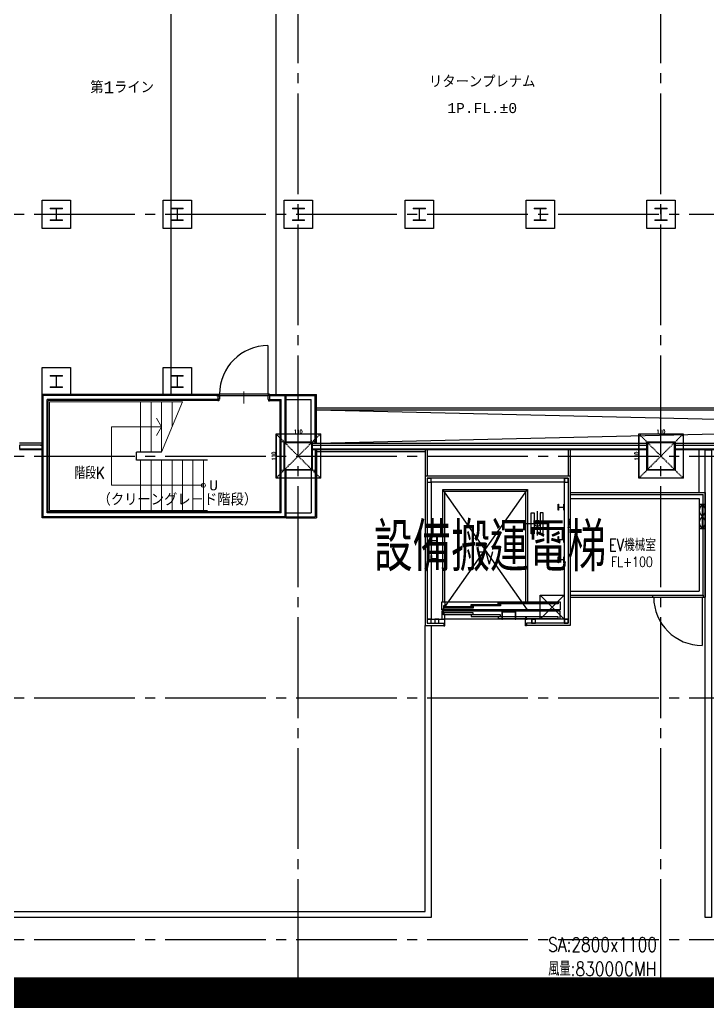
# Model space of a CAD drawing. Extents: x -18489 to 195597, y -1599 to 112111.
# Drawn here: x 16469 to 18177, y 13794 to 16233 of the extents above; entities that cross this region are included whole.
import ezdxf
from ezdxf.enums import TextEntityAlignment as Align

# ---------------------------------------------------------------- set-up
doc = ezdxf.new("R2010")
doc.units = 0
doc.header["$LTSCALE"] = 100
doc.linetypes.add('X-N-FAB-L10$0$COL-CEN-LIN', pattern=[3.25, 2.5, -0.25, 0.25, -0.25])
doc.linetypes.add('X-N-FAB-L10$0$HIDDEN', pattern=[0.375, 0.25, -0.125])
for name, color, linetype, lineweight in [('188K-SM-03-F10-MECH-EQ-Y2257103$0$0-AHU-SA', 5, 'Continuous', 0), ('X-N-FAB-L10$0$ARC', 8, 'Continuous', 0), ('X-N-FAB-L10$0$STEEL1', 8, 'Continuous', 0)]:
    doc.layers.add(name, color=color, linetype=linetype, lineweight=lineweight)
for name, color, linetype in [('188K-SM-03-F10-MECH-EQ-Y2257103$0$M-DETL-03', 3, 'Continuous'), ('X-N-FAB-L10$0$08', 8, 'Continuous'), ('X-N-FAB-L10$0$200K新增範圍', 8, 'Continuous'), ('X-N-FAB-L10$0$A-WALL-IN', 8, 'Continuous'), ('X-N-FAB-L10$0$BEAM', 8, 'Continuous'), ('X-N-FAB-L10$0$BLOCK', 8, 'Continuous'), ('X-N-FAB-L10$0$CCL', 8, 'X-N-FAB-L10$0$COL-CEN-LIN'), ('X-N-FAB-L10$0$COL', 8, 'Continuous'), ('X-N-FAB-L10$0$COL-S', 8, 'Continuous'), ('X-N-FAB-L10$0$DOOR', 8, 'Continuous'), ('X-N-FAB-L10$0$EL-1', 8, 'Continuous'), ('X-N-FAB-L10$0$HR', 8, 'Continuous'), ('X-N-FAB-L10$0$TXT-CODE', 8, 'Continuous'), ('X-N-FAB-L10$0$WALL-P', 8, 'Continuous')]:
    doc.layers.add(name, color=color, linetype=linetype)
doc.styles.add('188K-SM-03-F10-MECH-EQ-Y2257103$0$STDTEXT', font='complex.shx', dxfattribs={"bigfont": 'chineset.shx'})
doc.styles.add('X-N-FAB-L10$0$ATS', font='monotxt.shx', dxfattribs={"bigfont": 'BIGFONT.shx'})
doc.styles.add('X-N-FAB-L10$0$CHINA', font='simplex.shx', dxfattribs={"width": 0.75, "bigfont": 'chineset.shx'})
doc.styles.add('X-N-FAB-L10$0$DIM', font='simplex.shx', dxfattribs={"width": 0.67, "bigfont": 'chineset.shx'})
doc.styles.add('X-N-FAB-L10$0$ROMS', font='ROMANS', dxfattribs={"bigfont": 'EXTFONT'})
doc.dimstyles.new('X-N-FAB-L10$0$JJP_005_defpoint', dxfattribs={"dimtxt": 20, "dimasz": 0.5, "dimexe": 0.5, "dimexo": 0.5, "dimgap": 0.5, "dimtad": 1, "dimdsep": 46, "dimtxsty": 'X-N-FAB-L10$0$DIM', "dimblk": 'X-N-FAB-L10$0$_None', "dimcen": 10, "dimclrd": 256, "dimclre": 256, "dimclrt": 256, "dimadec": 0, "dimazin": 0, "dimtfac": 1, "dimtix": 1, "dimtmove": 2, "dimatfit": 3, "dimldrblk": 'X-N-FAB-L10$0$_None', "dimfxl": 0.5, "dimtolj": 1, "dimtzin": 0, "dimarcsym": 0})

# ---------------------------------------------------------------- blocks, each defined once
blk = doc.blocks.new('188K-SM-03-F10-MECH-EQ-Y2257103')
at = {"layer": '188K-SM-03-F10-MECH-EQ-Y2257103$0$0-AHU-SA', "const_width": 280}
blk.add_lwpolyline([(18342.7, 14999.2), (18342.7, 13716.7), (3328.2, 13716.7)], dxfattribs=at)
at = {"layer": '188K-SM-03-F10-MECH-EQ-Y2257103$0$M-DETL-03', "color": 1, "style": '188K-SM-03-F10-MECH-EQ-Y2257103$0$STDTEXT', "width": 0.8}
for s, p in [('SA:2800x1100', (17780, 13920.2)), ('風量:83000CMH', (17780, 13860.2))]:
    blk.add_text(s, height=35, dxfattribs=at).set_placement(p)
blk = doc.blocks.new('X-N-FAB-L10$0$A$C08dda4ec')
at = {"layer": 'X-N-FAB-L10$0$COL'}
blk.add_lwpolyline([(0, 70), (70, 70), (70, 0), (0, 0)], close=True, dxfattribs=at)
at = {"layer": 'X-N-FAB-L10$0$STEEL1'}
blk.add_lwpolyline([(20, 50), (50, 50), (50, 48.5), (35.5, 48.5), (35.5, 21.5), (50, 21.5), (50, 20), (20, 20), (20, 21.5), (34.5, 21.5), (34.5, 48.5), (20, 48.5)], close=True, dxfattribs=at)
blk = doc.blocks.new('*D2397')
at = {"layer": 'DefPoints', "lineweight": -2, "transparency": 16777216}
blk.add_line((0, 0), (110, 0), dxfattribs=at)
at = {"layer": 'DefPoints', "color": 0, "transparency": 16777216}
for p in [(0, 0), (110, 0), (110, 0)]:
    blk.add_point(p, dxfattribs=at)
at = {"layer": 'DefPoints', "transparency": 16777216, "insert": (55, 5.5), "char_height": 10, "attachment_point": 5, "style": 'X-N-FAB-L10$0$DIM'}
blk.add_mtext('\\A1;110', dxfattribs=at)
blk = doc.blocks.new('X-N-FAB-L10$0$_None')
blk = doc.blocks.new('*D2398')
at = {"layer": 'DefPoints', "lineweight": -2, "transparency": 16777216}
blk.add_line((0, 0), (0, -110), dxfattribs=at)
at = {"layer": 'DefPoints', "color": 0, "transparency": 16777216}
for p in [(0, 0), (0, -110), (0, -110)]:
    blk.add_point(p, dxfattribs=at)
at = {"layer": 'DefPoints', "transparency": 16777216, "insert": (-5.5, -55), "char_height": 10, "attachment_point": 5, "rotation": 90, "style": 'X-N-FAB-L10$0$DIM'}
blk.add_mtext('\\A1;110', dxfattribs=at)
blk = doc.blocks.new('X-N-FAB-L10$0$A$C1988aaf9')
at = {"layer": 'X-N-FAB-L10$0$A-WALL-IN'}
blk.add_lwpolyline([(14510, 3615.7), (14525, 3615.7), (14525, 2455), (14510, 2455)], close=True, dxfattribs=at)
blk = doc.blocks.new('X-N-FAB-L10$0$A$C969652c4')
at = {"layer": 'X-N-FAB-L10$0$A-WALL-IN'}
for points in [[(15585, 3355), (15585, 2630), (7155, 2630)], [(7155, 2645), (15570, 2645), (15570, 3355)]]:
    blk.add_lwpolyline(points, dxfattribs=at)
blk.add_lwpolyline([(15585, 3195), (15585, 3195)], close=True, dxfattribs=at)
at = {"layer": 'X-N-FAB-L10$0$200K新增範圍'}
blk.add_blockref('X-N-FAB-L10$0$A$C1988aaf9', (1755, 175), dxfattribs=at)
blk = doc.blocks.new('*U2396')
at = {"layer": 'DefPoints', "linetype": 'X-N-FAB-L10$0$HIDDEN', "ltscale": 0.1}
for p, q in [((110, 0), (0, -110)), ((0, 0), (110, -110))]:
    blk.add_line(p, q, dxfattribs=at)
at = {"layer": 'X-N-FAB-L10$0$COL', "ltscale": 0.1}
blk.add_lwpolyline([(0, 0), (110, 0), (110, -110), (0, -110)], close=True, dxfattribs=at)
at = {"layer": 'DefPoints'}
dim = blk.add_linear_dim(base=(0, -110), p1=(0, 0), p2=(0, -110), angle=90, dimstyle='X-N-FAB-L10$0$JJP_005_defpoint', override={"dimtxt": 10}, dxfattribs=at)
dim.commit()
dim.dimension.update_dxf_attribs({"geometry": '*D2398', "text_midpoint": (-5.5, -55)})
dim = blk.add_linear_dim(base=(110, 0), p1=(0, 0), p2=(110, 0), dimstyle='X-N-FAB-L10$0$JJP_005_defpoint', override={"dimtxt": 10}, dxfattribs=at)
dim.commit()
dim.dimension.update_dxf_attribs({"geometry": '*D2397', "text_midpoint": (55, 5.5)})
blk = doc.blocks.new('X-N-FAB-L10$0$A$C467ba2ca')
at = {"layer": 'X-N-FAB-L10$0$CCL'}
for p, q in [((-9850, 0), (-9850, 9160)), ((-8950, 0), (-8950, 9160)), ((-27730, 5150), (360, 5150)), ((-27730, 4550), (360, 4550)), ((-27730, 3950), (360, 3950)), ((-27730, 3350), (360, 3350))]:
    blk.add_line(p, q, dxfattribs=at)
at = {"layer": 'X-N-FAB-L10$0$COL-S'}
for points in [[(-9885, 4585), (-9815, 4585), (-9815, 4515), (-9885, 4515)], [(-8985, 4585), (-8915, 4585), (-8915, 4515), (-8985, 4515)]]:
    blk.add_lwpolyline(points, close=True, dxfattribs=at)
at = {"layer": 'X-N-FAB-L10$0$BEAM'}
for p in [(-9905, 4605), (-9005, 4605)]:
    blk.add_blockref('*U2396', p, dxfattribs=at)
at = {"layer": 'X-N-FAB-L10$0$COL'}
for p in [(-10485, 5115), (-10185, 5115), (-9884.5, 5115), (-9584.5, 5115), (-9284.5, 5115), (-8985, 5115), (-10485, 4700), (-10185, 4700)]:
    blk.add_blockref('X-N-FAB-L10$0$A$C08dda4ec', p, dxfattribs=at)
blk = doc.blocks.new('X-N-FAB-L10')
at = {"layer": 'X-N-FAB-L10$0$08'}
for p, q in [((16845, 15303), (16845, 16635)), ((17105, 15303), (17105, 16635)), ((17205, 15270), (19680, 15270)), ((17205, 15265), (20705, 15182)), ((17205, 15182), (20815, 15265)), ((17205, 15265), (19680, 15265))]:
    blk.add_line(p, q, dxfattribs=at)
at = {"layer": 'X-N-FAB-L10$0$ARC', "linetype": 'Continuous'}
for p, q in [((17025, 15310.5), (17025, 15280.5)), ((18165, 14805), (18165, 14805))]:
    blk.add_line(p, q, dxfattribs=at)
at = {"layer": 'X-N-FAB-L10$0$ARC'}
for p, q in [((16543, 15015), (16543, 15285)), ((16873, 15285), (16543, 15285)), ((16769, 15160), (16769, 15285)), ((16795, 15160), (16795, 15285)), ((16821, 15160), (16821, 15285)), ((16821, 15160), (16873, 15285)), ((16847, 15222.5), (16847, 15285)), ((16821, 15222.5), (16696.5, 15222.5)), ((16696.5, 15077.5), (16696.5, 15222.5)), ((16769, 15140), (16769, 15015)), ((16795, 15140), (16795, 15015)), ((16821, 15140), (16821, 15015)), ((16847, 15140), (16847, 15015)), ((16873, 15140), (16873, 15015)), ((16899, 15140), (16899, 15015)), ((16925, 15140), (16925, 15015)), ((16925, 15077.5), (16696.5, 15077.5)), ((16935, 15015), (16543, 15015))]:
    blk.add_line(p, q, dxfattribs=at)
for points in [[(16808.5, 15244.151), (16821, 15222.5), (16808.5, 15200.849)], [(17118.5, 15189), (17117.5, 15189), (17117.5, 15185), (17127.5, 15185), (17127.5, 15189), (17126.5, 15189)], [(17193.5, 15189), (17192.5, 15189), (17192.5, 15185), (17202.5, 15185), (17202.5, 15189), (17201.5, 15189)], [(17199, 15176), (17199, 15177), (17195, 15177), (17195, 15167), (17199, 15167), (17199, 15168)], [(18021, 15176), (18021, 15177), (18025, 15177), (18025, 15167), (18021, 15167), (18021, 15168)], [(18099, 15176), (18099, 15177), (18095, 15177), (18095, 15167), (18099, 15167), (18099, 15168)], [(17118.5, 15111), (17117.5, 15111), (17117.5, 15115), (17127.5, 15115), (17127.5, 15111), (17126.5, 15111)], [(17193.5, 15111), (17192.5, 15111), (17192.5, 15115), (17202.5, 15115), (17202.5, 15111), (17201.5, 15111)]]:
    blk.add_lwpolyline(points, dxfattribs=at)
for points in [[(17105, 15095), (17215, 15095), (17215, 15205), (17105, 15205)], [(18005, 15095), (18115, 15095), (18115, 15205), (18005, 15205)], [(17125, 15115), (17125, 15185), (17195, 15185), (17195, 15115)], [(17127, 15117), (17127, 15183), (17193, 15183), (17193, 15117)], [(18025, 15115), (18025, 15185), (18095, 15185), (18095, 15115)], [(18027, 15117), (18027, 15183), (18093, 15183), (18093, 15117)], [(17480, 15095), (17480, 15085), (17490, 15085), (17490, 15095)], [(17820, 15095), (17820, 15085), (17830, 15085), (17830, 15095)]]:
    blk.add_lwpolyline(points, close=True, dxfattribs=at)
blk.add_circle((16925, 15077.5), 5, dxfattribs=at)
at = {"layer": 'X-N-FAB-L10$0$COL-S'}
for points in [[(17125, 15185), (17195, 15185), (17195, 15115), (17125, 15115)], [(18025, 15185), (18095, 15185), (18095, 15115), (18025, 15115)]]:
    blk.add_lwpolyline(points, close=True, dxfattribs=at)
at = {"layer": 'X-N-FAB-L10$0$DOOR'}
for p, q in [((17085, 15424), (17085, 15304)), ((18039, 14805), (18039, 14800)), ((18039, 14805), (18165, 14805)), ((18165, 14805), (18165, 14800)), ((18039, 14800), (18165, 14800)), ((18162, 14800), (18162, 14680))]:
    blk.add_line(p, q, dxfattribs=at)
for points in [[(16961, 15301.5), (16961, 15304), (16963.5, 15304), (16963.5, 15299.5), (16965, 15299.5), (16965, 15291.5), (16963.5, 15291.5), (16963.5, 15287), (16961, 15287), (16961, 15289.5)], [(17089, 15301.5), (17089, 15304), (17086.5, 15304), (17086.5, 15299.5), (17085, 15299.5), (17085, 15291.5), (17086.5, 15291.5), (17086.5, 15287), (17089, 15287), (17089, 15289.5)]]:
    blk.add_lwpolyline(points, dxfattribs=at)
blk.add_lwpolyline([(17086, 15304), (16964, 15304), (16964, 15300), (17086, 15300)], close=True, dxfattribs=at)
for centre, start, end in [((17085, 15304), 90, 180), ((18162, 14800), 180, 270)]:
    blk.add_arc(centre, 120, start, end, dxfattribs=at)
at = {"layer": 'X-N-FAB-L10$0$EL-1'}
for p, q in [((17820, 15085), (17820, 14745)), ((17519, 14768.5), (17729, 15067.3)), ((17729, 14768.5), (17519, 15067.3)), ((17753, 15012.9), (17753, 14952.9)), ((17723, 14982.9), (17783, 14982.9)), ((17760, 14805), (17820, 14745)), ((17760, 14745), (17820, 14805))]:
    blk.add_line(p, q, dxfattribs=at)
for points in [[(17519, 14788), (17519, 15067.3), (17729, 15067.3), (17729, 14788)], [(17524, 14788), (17524, 15063.1), (17724, 15063.1), (17724, 14788)]]:
    blk.add_lwpolyline(points, dxfattribs=at)
for points in [[(17745.5, 14956.9), (17738, 14956.9), (17738, 15008.9), (17745.5, 15008.9)], [(17760.5, 14956.9), (17768, 14956.9), (17768, 15008.9), (17760.5, 15008.9)], [(17820, 14745), (17760, 14745), (17760, 14805), (17820, 14805)]]:
    blk.add_lwpolyline(points, close=True, dxfattribs=at)
blk.add_circle((17753, 14982.9), 7.5, dxfattribs=at)
at = {"layer": 'X-N-FAB-L10$0$HR'}
for p, q in [((16759, 15140), (16759, 15160)), ((16821, 15160), (16759, 15160)), ((16935, 15140), (16759, 15140))]:
    blk.add_line(p, q, dxfattribs=at)
at = {"layer": 'X-N-FAB-L10$0$WALL-P'}
for p, q in [((16525, 14997), (16525, 15303)), ((16961, 15303), (16525, 15303)), ((16527.5, 14999.5), (16527.5, 15300.5)), ((16961, 15300.5), (16527.5, 15300.5)), ((16537.5, 15009.5), (16537.5, 15290.5)), ((16961, 15290.5), (16537.5, 15290.5)), ((17089, 15303), (17130, 15303)), ((17089, 15300.5), (17127.5, 15300.5)), ((17089, 15290.5), (17117.5, 15290.5)), ((17117.5, 15150), (17117.5, 15290.5)), ((17127.5, 15185), (17127.5, 15300.5)), ((17130, 15185), (17130, 15303)), ((17130, 15303), (17205, 15303)), ((17130, 15300.5), (17202.5, 15300.5)), ((17130, 15290.5), (17192.5, 15290.5)), ((17192.5, 15185), (17192.5, 15290.5)), ((17202.5, 15182), (17202.5, 15300.5)), ((17205, 15182), (17205, 15303)), ((16540, 15012), (16540, 15288)), ((16961, 15288), (16540, 15288)), ((17089, 15288), (17115, 15288)), ((17115, 15012), (17115, 15288)), ((16525, 15182), (16469, 15182)), ((16525, 15177), (16469, 15177)), ((17195, 15182), (18025, 15182)), ((17195, 15177), (18025, 15177)), ((18095, 15182), (18925, 15182)), ((18095, 15177), (18925, 15177)), ((16525, 15167), (16469, 15167)), ((16525, 15165.75), (16469, 15165.75)), ((17117.5, 15009.5), (17117.5, 15150)), ((18025, 15167), (17195, 15167)), ((18025, 15165.75), (17195, 15165.75)), ((17202.5, 15165.75), (17202.5, 14999.5)), ((17205, 15165.75), (17205, 14997)), ((17475, 15160.75), (17205, 15160.75)), ((17475, 15165.75), (17475, 15100)), ((17480, 15165.75), (17480, 15100)), ((17830, 15165.75), (17830, 15100)), ((17835, 15165.75), (17835, 15100)), ((18925, 15167), (18095, 15167)), ((18925, 15165.75), (18095, 15165.75)), ((17127.5, 14999.5), (17127.5, 15115)), ((17130, 14997), (17130, 15115)), ((17192.5, 15115), (17192.5, 15009.5)), ((17835, 15100), (17475, 15100)), ((17475, 15100), (17475, 14730)), ((17830, 15095), (17480, 15095)), ((17480, 15095), (17480, 14735)), ((17830, 15095), (17830, 14735)), ((17835, 15100), (17835, 14730)), ((17820, 15085), (17490, 15085)), ((17490, 15085), (17490, 14745)), ((17835, 15060), (18170, 15060)), ((17835, 15055), (18165, 15055)), ((18165, 14805), (18165, 15055)), ((18170, 15060), (18170, 14800)), ((17835, 15045), (18155, 15045)), ((18155, 15045), (18155, 14815)), ((18162.5, 15030), (18162.5, 14970)), ((17127.5, 14999.5), (16527.5, 14999.5)), ((17117.5, 15009.5), (16537.5, 15009.5)), ((17115, 15012), (16540, 15012)), ((17130, 15009.5), (17192.5, 15009.5)), ((17130, 14999.5), (17202.5, 14999.5)), ((17130, 14997), (16525, 14997)), ((17130, 14997), (17205, 14997)), ((17835, 14815), (18155, 14815)), ((17835, 14805), (18039, 14805)), ((17835, 14800), (18039, 14800)), ((18165, 14800), (18170, 14800)), ((17475, 14730), (17521.5, 14730)), ((17480, 14735), (17521.5, 14735)), ((17490, 14745), (17521.5, 14745)), ((17524, 14746), (17521.5, 14746)), ((17521.5, 14746), (17521.5, 14743.5)), ((17521.5, 14735), (17521.5, 14730)), ((17521.5, 14731.5), (17521.5, 14729)), ((17521.5, 14729), (17524, 14729)), ((17524, 14746), (17724, 14746)), ((17524, 14729), (17524, 14746)), ((17724, 14729), (17724, 14746)), ((17724, 14746), (17726.5, 14746)), ((17726.5, 14729), (17724, 14729)), ((17726.5, 14746), (17726.5, 14743.5)), ((17820, 14745), (17726.5, 14745)), ((17726.5, 14735), (17726.5, 14730)), ((17830, 14735), (17726.5, 14735)), ((17726.5, 14731.5), (17726.5, 14729)), ((17835, 14730), (17726.5, 14730))]:
    blk.add_line(p, q, dxfattribs=at)
for points in [[(16957, 15299.5), (16957, 15300.5), (16961, 15300.5), (16961, 15290.5), (16957, 15290.5), (16957, 15291.5)], [(17093, 15299.5), (17093, 15300.5), (17089, 15300.5), (17089, 15290.5), (17093, 15290.5), (17093, 15291.5)], [(16473, 15176), (16473, 15177), (16469, 15177), (16469, 15167), (16473, 15167), (16473, 15168)], [(16521, 15176), (16521, 15177), (16525, 15177), (16525, 15167), (16521, 15167), (16521, 15168)], [(18155, 15060), (18155, 15165.75)], [(18170, 15060), (18170, 15165.75)], [(17830, 14972.9), (17835, 14992.9), (17830, 14992.9), (17835, 14972.9), (17830, 14972.9)], [(17524, 14788), (17524, 14778), (17520.5, 14778), (17520.5, 14768.5)], [(17810, 14745), (17810, 14765.5), (17516.5, 14765.5), (17516.5, 14745)], [(17524, 14746), (17524, 14756), (17520.5, 14756), (17520.5, 14765.5)]]:
    blk.add_lwpolyline(points, dxfattribs=at)
for points in [[(17480.32, 15094.68), (17480.32, 15085.32), (17489.68, 15085.32), (17489.68, 15094.68)], [(17820.32, 15094.68), (17820.32, 15085.32), (17829.68, 15085.32), (17829.68, 15094.68)], [(17805, 15015.4), (17805, 15030.4), (17806, 15030.4), (17806, 15023.25), (17819, 15023.25), (17819, 15030.4), (17820, 15030.4), (17820, 15015.4), (17819, 15015.4), (17819, 15022.55), (17806, 15022.55), (17806, 15015.4)], [(18170, 15030), (18155, 15030), (18155, 14970), (18170, 14970)], [(17805, 14935.4), (17805, 14950.4), (17806, 14950.4), (17806, 14943.25), (17819, 14943.25), (17819, 14950.4), (17820, 14950.4), (17820, 14935.4), (17819, 14935.4), (17819, 14942.55), (17806, 14942.55), (17806, 14935.4)], [(17490, 14932.9), (17490, 14947.9), (17491, 14947.9), (17491, 14940.75), (17504, 14940.75), (17504, 14947.9), (17505, 14947.9), (17505, 14932.9), (17504, 14932.9), (17504, 14940.05), (17491, 14940.05), (17491, 14932.9)], [(17490, 14887.9), (17490, 14902.9), (17491, 14902.9), (17491, 14895.75), (17504, 14895.75), (17504, 14902.9), (17505, 14902.9), (17505, 14887.9), (17504, 14887.9), (17504, 14895.05), (17491, 14895.05), (17491, 14887.9)], [(17805, 14885.4), (17805, 14900.4), (17806, 14900.4), (17806, 14893.25), (17819, 14893.25), (17819, 14900.4), (17820, 14900.4), (17820, 14885.4), (17819, 14885.4), (17819, 14892.55), (17806, 14892.55), (17806, 14885.4)], [(17516.5, 14788), (17810, 14788), (17810, 14768.5), (17516.5, 14768.5)], [(17661.5, 14778), (17589, 14778), (17589, 14782), (17661.5, 14782)], [(17726.5, 14783), (17656.5, 14783), (17656.5, 14787), (17726.5, 14787)], [(17724, 14787), (17805, 14787), (17805, 14783), (17724, 14783)], [(17594, 14773), (17521.5, 14773), (17521.5, 14777), (17594, 14777)], [(17594, 14761), (17521.5, 14761), (17521.5, 14757), (17594, 14757)], [(17661.5, 14756), (17589, 14756), (17589, 14752), (17661.5, 14752)], [(17700, 14745), (17700, 14765), (17665, 14765), (17665, 14745), (17666.6, 14745), (17666.6, 14763.4), (17698.4, 14763.4), (17698.4, 14745)], [(17480, 14745), (17480, 14735), (17490, 14735), (17490, 14745)], [(17480.32, 14744.68), (17480.32, 14735.32), (17489.68, 14735.32), (17489.68, 14744.68)], [(17499, 14745), (17499, 14735), (17509, 14735), (17509, 14745)], [(17499.32, 14744.68), (17499.32, 14735.32), (17508.68, 14735.32), (17508.68, 14744.68)], [(17726.5, 14751), (17656.5, 14751), (17656.5, 14747), (17726.5, 14747)], [(17724, 14747), (17805, 14747), (17805, 14751), (17724, 14751)], [(17739, 14745), (17739, 14735), (17749, 14735), (17749, 14745)], [(17739.32, 14744.68), (17739.32, 14735.32), (17748.68, 14735.32), (17748.68, 14744.68)], [(17820, 14745), (17820, 14735), (17830, 14735), (17830, 14745)], [(17820.32, 14744.68), (17820.32, 14735.32), (17829.68, 14735.32), (17829.68, 14744.68)]]:
    blk.add_lwpolyline(points, close=True, dxfattribs=at)
for centre, start, end in [((18173.75, 15015), 126.869898, 233.130102), ((18151.25, 15015), 306.869898, 53.130102), ((18173.75, 14985), 126.869898, 233.130102), ((18151.25, 14985), 306.869898, 53.130102)]:
    blk.add_arc(centre, 18.75, start, end, dxfattribs=at)
blk.add_blockref('X-N-FAB-L10$0$A$C969652c4', (1905, 11375))
at = {"layer": 'X-N-FAB-L10$0$BEAM'}
for p in [(17105, 15205), (18005, 15205)]:
    blk.add_blockref('*U2396', p, dxfattribs=at)
at = {"layer": 'X-N-FAB-L10$0$BLOCK'}
blk.add_blockref('X-N-FAB-L10$0$A$C467ba2ca', (27010, 10600), dxfattribs=at)
at = {"layer": 'X-N-FAB-L10$0$COL'}
for p in [(16525, 15715), (16825, 15715), (17125.5, 15715), (17425.5, 15715), (17725.5, 15715), (18025, 15715), (16525, 15300), (16825, 15300)]:
    blk.add_blockref('X-N-FAB-L10$0$A$C08dda4ec', p, dxfattribs=at)
at = {"layer": 'X-N-FAB-L10$0$08', "style": 'X-N-FAB-L10$0$ATS'}
blk.add_text('リターンプレナム', height=30, dxfattribs=at).set_placement((17616.507, 16079.438), align=Align.MIDDLE_CENTER)
at = {"layer": 'X-N-FAB-L10$0$ARC', "style": 'X-N-FAB-L10$0$ATS'}
for s, height, p in [('第1ライン', 30, (16723.124, 16065.149)), ('1P.FL.±0', 25, (17616.507, 16013.695)), ('U', 25, (16950, 15077.5)), ('（クリーングレ－ド階段）', 30, (16860.235, 15042.312))]:
    blk.add_text(s, height=height, dxfattribs=at).set_placement(p, align=Align.MIDDLE_CENTER)
at = {"layer": 'X-N-FAB-L10$0$ARC', "style": 'X-N-FAB-L10$0$ROMS', "width": 0.8}
for s, height, p in [('階段K', 30, (16642.537, 15108.353)), ('EV機械室', 30, (17988.966, 14929.259)), ('FL+100', 25, (17987.898, 14887.462))]:
    blk.add_text(s, height=height, dxfattribs=at).set_placement(p, align=Align.MIDDLE_CENTER)
at = {"layer": 'X-N-FAB-L10$0$EL-1', "style": 'X-N-FAB-L10$0$ROMS', "width": 0.8}
blk.add_text('EV', height=30, dxfattribs=at).set_placement((17624, 14897.181), align=Align.MIDDLE_CENTER)
at = {"layer": 'X-N-FAB-L10$0$TXT-CODE', "style": 'X-N-FAB-L10$0$CHINA', "width": 0.8}
blk.add_text('設備搬運電梯', height=120, dxfattribs=at).set_placement((17635.857, 14924.199), align=Align.MIDDLE_CENTER)

msp = doc.modelspace()

# ---------------------------------------------------------------- block references
msp.add_blockref('188K-SM-03-F10-MECH-EQ-Y2257103', (0, 0))

# ---------------------------------------------------------------- next in the draw order: block references
msp.add_blockref('X-N-FAB-L10', (0, 0))

doc.saveas('drawing.dxf')
